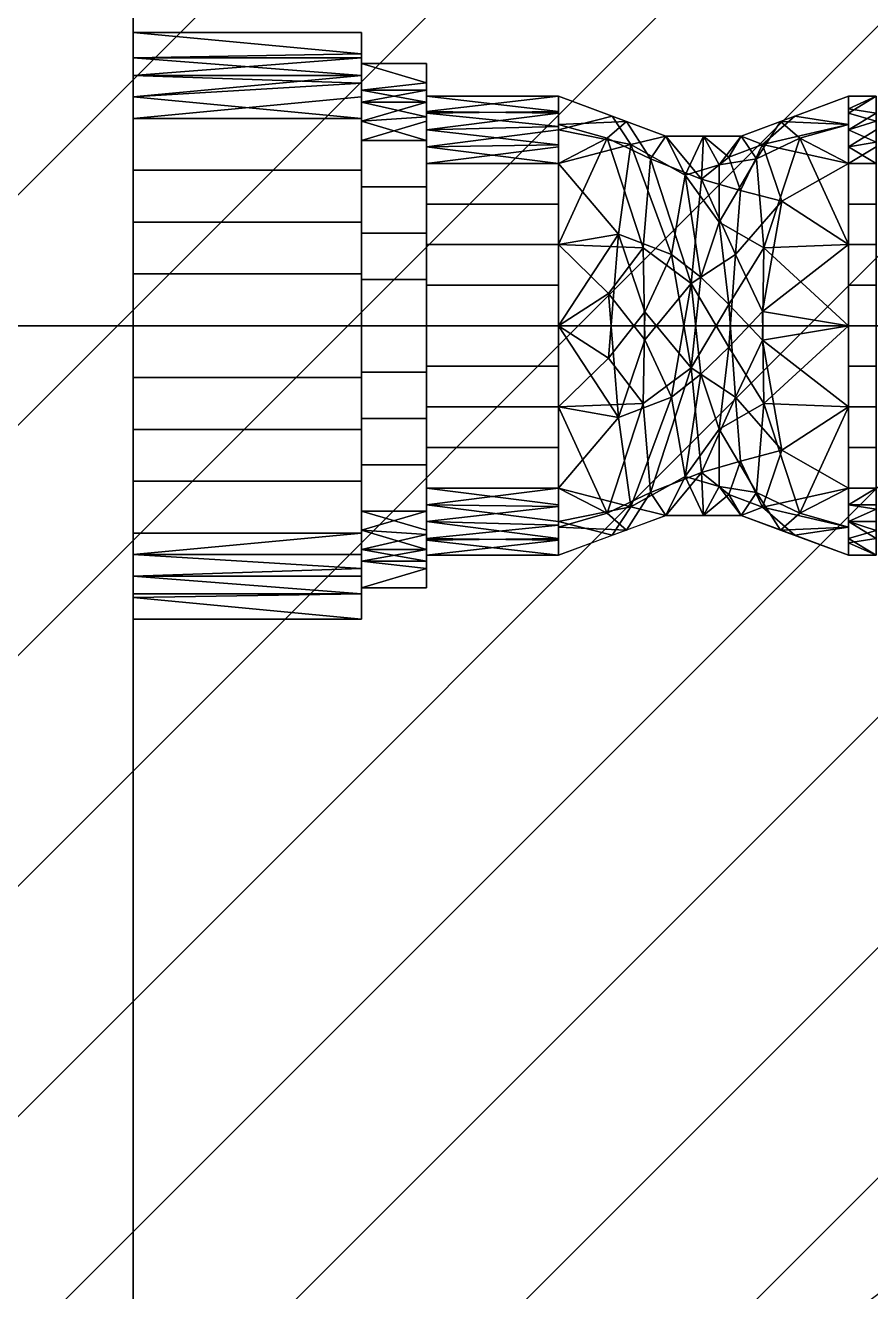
# Model space of a CAD drawing. Header units: millimetres. Extents: x -75 to 3610, y -1375 to 0.
# Drawn here: x -6.6 to 45.3, y -439.3 to -361.6 of the extents above; entities that cross this region are included whole.
import ezdxf

# ---------------------------------------------------------------- set-up
doc = ezdxf.new("R2010")
doc.units = ezdxf.units.MM
doc.layers.add('IQ_204_3D', color=7, linetype='Continuous')
doc.layers.add('IQ_CON_HOTWATER_INT', color=7, linetype='Continuous', lineweight=25)

# ---------------------------------------------------------------- blocks, each defined once
blk = doc.blocks.new('*X5')
at = {"color": 0}
for p, q in [((134.0758, 2208.7271), (141.8933, 2216.5446)), ((134.1615, 2210.227), (140.3934, 2216.4589)), ((134.2367, 2207.4738), (143.1466, 2216.3837)), ((134.5598, 2206.3826), (144.2378, 2216.0606)), ((135.0083, 2205.417), (145.2034, 2215.6121)), ((135.5638, 2204.5583), (146.0621, 2215.0566)), ((136.217, 2203.7972), (146.8232, 2214.4034)), ((136.9649, 2203.1309), (147.4895, 2213.6555)), ((137.8098, 2202.5616), (148.0588, 2212.8106)), ((138.7599, 2202.0975), (148.5229, 2211.8605)), ((139.8321, 2201.7554), (148.865, 2210.7883)), ((141.0597, 2201.5689), (149.0515, 2209.5607)), ((142.5168, 2201.6117), (149.0087, 2208.1036)), ((144.4437, 2202.1245), (148.4959, 2206.1767))]:
    blk.add_line(p, q, dxfattribs=at)
blk = doc.blocks.new('hotwater')
blk.add_circle((0, 0), 3)
at = {"extrusion": (-1, 0, 0)}
blk.add_circle((0, 0), 3, dxfattribs=at)
at = {"extrusion": (0, -1, 0)}
blk.add_circle((0, 0), 3, dxfattribs=at)
at = {"xscale": 0.4000000000000909, "yscale": 0.4000000000000909, "zscale": 0.4000000000000909}
blk.add_blockref('*X5', (-56.6275, -883.6206), dxfattribs=at)
at = {"extrusion": (-1, 0, 0), "xscale": 0.3999999999999773, "yscale": 0.3999999999999773, "zscale": 0.3999999999999773}
blk.add_blockref('*X5', (-56.6275, -883.6206), dxfattribs=at)
at = {"extrusion": (0, -1, 0), "xscale": 0.4000000000000909, "yscale": 0.4000000000000909, "zscale": 0.4000000000000909}
blk.add_blockref('*X5', (-56.6275, -883.6206), dxfattribs=at)

msp = doc.modelspace()

# ---------------------------------------------------------------- block references
at = {"layer": 'IQ_CON_HOTWATER_INT', "xscale": 25, "yscale": 25, "zscale": 25}
msp.add_blockref('hotwater', (-0.004, -380), dxfattribs=at)

# ---------------------------------------------------------------- meshes
at = {"layer": 'IQ_204_3D'}
mesh = msp.add_polyface(dxfattribs=at)
corners = [(-0.004, -380, 185), (-0.004, -362, 185), (-0.004, -367.272, 172.272), (-0.004, -380, 167), (-0.004, -392.728, 172.272), (-0.004, -398, 185)]
mesh.append_faces([[corners[k] for k in face] for face in [(2, 3, 0, 1)]], dxfattribs={"vtx1": -1})
mesh.append_faces([[corners[k] for k in face] for face in [(4, 5, 0, 3)]], dxfattribs={"vtx2": -1})
mesh = msp.add_polyface(dxfattribs=at)
corners = [(-0.004, -380, 185), (-0.004, -398, 185), (-0.004, -392.728, 197.728), (-0.004, -380, 203), (-0.004, -367.272, 197.728), (-0.004, -362, 185)]
mesh.append_faces([[corners[k] for k in face] for face in [(4, 5, 0, 3)]], dxfattribs={"vtx2": -1})
mesh.append_faces([[corners[k] for k in face] for face in [(0, 1, 2, 3)]], dxfattribs={"vtx3": -1})
mesh = msp.add_polyface(dxfattribs=at)
corners = [(-0.004, -398, 185), (-0.004, -392.728, 172.272), (-0.004, -380, 167), (-0.004, -367.272, 172.272), (-0.004, -362, 185), (13.996, -362, 185), (13.996, -367.272, 172.272), (13.996, -380, 167), (13.996, -392.728, 172.272), (13.996, -398, 185), (13.996, -365.099, 177.518), (-0.004, -364.636, 178.636), (-0.004, -363.55, 181.259), (-0.004, -373.636, 169.636), (13.996, -373.636, 169.636), (13.996, -376.818, 168.318), (-0.004, -395.364, 178.636), (13.996, -395.364, 178.636), (13.996, -396.45, 181.259), (13.996, -386.364, 169.636), (-0.004, -386.364, 169.636), (-0.004, -383.182, 168.318), (-0.004, -365.954, 175.454), (13.996, -363.55, 181.259), (-0.004, -370.454, 170.954), (13.996, -370.454, 170.954), (-0.004, -376.818, 168.318), (13.996, -394.046, 175.454), (-0.004, -394.046, 175.454), (-0.004, -396.682, 181.818), (-0.004, -389.546, 170.954), (13.996, -389.546, 170.954), (13.996, -383.182, 168.318)]
mesh.append_faces([[corners[k] for k in face] for face in [(29, 9, 0)]], dxfattribs={"vtx0": -1})
mesh.append_faces([[corners[k] for k in face] for face in [(6, 22, 10), (18, 16, 17), (9, 29, 18), (22, 6, 3), (10, 11, 23)]], dxfattribs={"vtx0": -1, "vtx1": -1})
mesh.append_faces([[corners[k] for k in face] for face in [(21, 32, 19, 20), (14, 13, 24, 25), (7, 2, 26, 15), (8, 1, 30, 31), (27, 28, 1, 8), (2, 7, 32, 21), (3, 6, 25, 24), (15, 26, 13, 14), (20, 19, 31, 30), (23, 11, 12)]], dxfattribs={"vtx0": -1, "vtx2": -1})
mesh.append_faces([[corners[k] for k in face] for face in [(22, 11, 10), (29, 16, 18)]], dxfattribs={"vtx1": -1, "vtx2": -1})
mesh.append_faces([[corners[k] for k in face] for face in [(16, 28, 27, 17)]], dxfattribs={"vtx1": -1, "vtx3": -1})
mesh.append_faces([[corners[k] for k in face] for face in [(4, 5, 23, 12)]], dxfattribs={"vtx2": -1})
mesh = msp.add_polyface(dxfattribs=at)
corners = [(-0.004, -362, 185), (-0.004, -367.272, 197.728), (-0.004, -380, 203), (-0.004, -392.728, 197.728), (-0.004, -398, 185), (13.996, -398, 185), (13.996, -392.728, 197.728), (13.996, -380, 203), (13.996, -367.272, 197.728), (13.996, -362, 185), (13.996, -394.901, 192.482), (-0.004, -395.364, 191.364), (-0.004, -396.45, 188.741), (-0.004, -386.364, 200.364), (13.996, -386.364, 200.364), (13.996, -383.182, 201.682), (13.996, -364.636, 191.364), (-0.004, -364.636, 191.364), (-0.004, -365.954, 194.546), (13.996, -373.636, 200.364), (-0.004, -373.636, 200.364), (-0.004, -376.818, 201.682), (-0.004, -394.046, 194.546), (13.996, -396.45, 188.741), (-0.004, -389.546, 199.046), (13.996, -389.546, 199.046), (-0.004, -383.182, 201.682), (-0.004, -363.55, 188.741), (13.996, -363.318, 188.182), (13.996, -365.954, 194.546), (-0.004, -370.454, 199.046), (13.996, -370.454, 199.046), (13.996, -376.818, 201.682)]
mesh.append_faces([[corners[k] for k in face] for face in [(6, 22, 10), (29, 1, 8), (22, 6, 3), (10, 11, 23), (18, 16, 17)]], dxfattribs={"vtx0": -1, "vtx1": -1})
mesh.append_faces([[corners[k] for k in face] for face in [(21, 32, 19, 20), (14, 13, 24, 25), (7, 2, 26, 15), (2, 7, 32, 21), (3, 6, 25, 24), (15, 26, 13, 14), (20, 19, 31, 30), (23, 11, 12), (30, 31, 8, 1), (27, 16, 28)]], dxfattribs={"vtx0": -1, "vtx2": -1})
mesh.append_faces([[corners[k] for k in face] for face in [(9, 0, 28)]], dxfattribs={"vtx1": -1})
mesh.append_faces([[corners[k] for k in face] for face in [(27, 17, 16), (22, 11, 10), (0, 27, 28)]], dxfattribs={"vtx1": -1, "vtx2": -1})
mesh.append_faces([[corners[k] for k in face] for face in [(18, 1, 29, 16)]], dxfattribs={"vtx1": -1, "vtx3": -1})
mesh.append_faces([[corners[k] for k in face] for face in [(4, 5, 23, 12)]], dxfattribs={"vtx2": -1})
mesh = msp.add_polyface(dxfattribs=at)
corners = [(13.996, -398, 185), (13.996, -392.728, 172.272), (13.996, -380, 167), (13.996, -367.272, 172.272), (13.996, -362, 185), (13.996, -363.912, 185), (13.996, -368.624, 173.624), (13.996, -380, 168.912), (13.996, -391.376, 173.624), (13.996, -396.088, 185)]
mesh.append_faces([[corners[k] for k in face] for face in [(8, 1, 2, 7)]], dxfattribs={"vtx0": -1, "vtx2": -1})
mesh.append_faces([[corners[k] for k in face] for face in [(2, 3, 6, 7)]], dxfattribs={"vtx1": -1, "vtx3": -1})
mesh.append_faces([[corners[k] for k in face] for face in [(9, 0, 1, 8)]], dxfattribs={"vtx2": -1})
mesh.append_faces([[corners[k] for k in face] for face in [(3, 4, 5, 6)]], dxfattribs={"vtx3": -1})
mesh = msp.add_polyface(dxfattribs=at)
corners = [(13.996, -362, 185), (13.996, -367.272, 197.728), (13.996, -380, 203), (13.996, -392.728, 197.728), (13.996, -398, 185), (13.996, -396.088, 185), (13.996, -391.376, 196.376), (13.996, -380, 201.088), (13.996, -368.624, 196.376), (13.996, -363.912, 185)]
mesh.append_faces([[corners[k] for k in face] for face in [(1, 8, 9, 0)]], dxfattribs={"vtx0": -1})
mesh.append_faces([[corners[k] for k in face] for face in [(8, 1, 2, 7)]], dxfattribs={"vtx0": -1, "vtx2": -1})
mesh.append_faces([[corners[k] for k in face] for face in [(6, 7, 2, 3)]], dxfattribs={"vtx1": -1, "vtx3": -1})
mesh.append_faces([[corners[k] for k in face] for face in [(3, 4, 5, 6)]], dxfattribs={"vtx3": -1})
mesh = msp.add_polyface(dxfattribs=at)
corners = [(13.996, -396.088, 185), (13.996, -391.376, 173.624), (13.996, -380, 168.912), (13.996, -368.624, 173.624), (13.996, -363.912, 185), (17.996, -363.912, 185), (17.996, -368.624, 173.624), (17.996, -380, 168.912), (17.996, -391.376, 173.624), (17.996, -396.088, 185), (17.996, -367.177, 177.119), (13.996, -366.268, 179.312), (13.996, -365.545, 181.06), (13.996, -374.312, 171.268), (17.996, -374.312, 171.268), (17.996, -377.156, 170.09), (17.996, -393.732, 179.312), (13.996, -393.732, 179.312), (13.996, -392.554, 176.468), (17.996, -385.688, 171.268), (13.996, -385.688, 171.268), (13.996, -382.844, 170.09), (13.996, -367.446, 176.468), (17.996, -365.545, 181.06), (13.996, -371.468, 172.446), (17.996, -371.468, 172.446), (13.996, -377.156, 170.09), (13.996, -394.455, 181.06), (17.996, -394.91, 182.156), (17.996, -392.554, 176.468), (13.996, -388.532, 172.446), (17.996, -388.532, 172.446), (17.996, -382.844, 170.09)]
mesh.append_faces([[corners[k] for k in face] for face in [(6, 22, 10), (22, 6, 3), (10, 11, 23), (18, 16, 17)]], dxfattribs={"vtx0": -1, "vtx1": -1})
mesh.append_faces([[corners[k] for k in face] for face in [(21, 32, 19, 20), (14, 13, 24, 25), (7, 2, 26, 15), (23, 11, 12), (15, 26, 13, 14), (2, 7, 32, 21), (20, 19, 31, 30), (3, 6, 25, 24), (30, 31, 8, 1), (27, 16, 28)]], dxfattribs={"vtx0": -1, "vtx2": -1})
mesh.append_faces([[corners[k] for k in face] for face in [(9, 0, 28)]], dxfattribs={"vtx1": -1})
mesh.append_faces([[corners[k] for k in face] for face in [(27, 17, 16), (8, 29, 1), (22, 11, 10), (0, 27, 28)]], dxfattribs={"vtx1": -1, "vtx2": -1})
mesh.append_faces([[corners[k] for k in face] for face in [(18, 1, 29, 16)]], dxfattribs={"vtx1": -1, "vtx3": -1})
mesh.append_faces([[corners[k] for k in face] for face in [(4, 5, 23, 12)]], dxfattribs={"vtx2": -1})
mesh = msp.add_polyface(dxfattribs=at)
corners = [(13.996, -363.912, 185), (13.996, -368.624, 196.376), (13.996, -380, 201.088), (13.996, -391.376, 196.376), (13.996, -396.088, 185), (17.996, -396.088, 185), (17.996, -391.376, 196.376), (17.996, -380, 201.088), (17.996, -368.624, 196.376), (17.996, -363.912, 185), (17.996, -392.823, 192.881), (13.996, -393.732, 190.688), (13.996, -394.455, 188.94), (13.996, -385.688, 198.732), (17.996, -385.688, 198.732), (17.996, -382.844, 199.91), (17.996, -366.268, 190.688), (13.996, -366.268, 190.688), (13.996, -367.446, 193.532), (17.996, -374.312, 198.732), (13.996, -374.312, 198.732), (13.996, -377.156, 199.91), (13.996, -392.554, 193.532), (17.996, -394.455, 188.94), (13.996, -388.532, 197.554), (17.996, -388.532, 197.554), (13.996, -382.844, 199.91), (13.996, -365.545, 188.94), (17.996, -365.09, 187.844), (17.996, -367.446, 193.532), (13.996, -371.468, 197.554), (17.996, -371.468, 197.554), (17.996, -377.156, 199.91)]
mesh.append_faces([[corners[k] for k in face] for face in [(6, 22, 10), (22, 6, 3), (10, 11, 23), (18, 16, 17)]], dxfattribs={"vtx0": -1, "vtx1": -1})
mesh.append_faces([[corners[k] for k in face] for face in [(21, 32, 19, 20), (14, 13, 24, 25), (7, 2, 26, 15), (23, 11, 12), (15, 26, 13, 14), (2, 7, 32, 21), (20, 19, 31, 30), (3, 6, 25, 24), (30, 31, 8, 1), (27, 16, 28)]], dxfattribs={"vtx0": -1, "vtx2": -1})
mesh.append_faces([[corners[k] for k in face] for face in [(9, 0, 28)]], dxfattribs={"vtx1": -1})
mesh.append_faces([[corners[k] for k in face] for face in [(27, 17, 16), (8, 29, 1), (22, 11, 10), (0, 27, 28)]], dxfattribs={"vtx1": -1, "vtx2": -1})
mesh.append_faces([[corners[k] for k in face] for face in [(18, 1, 29, 16)]], dxfattribs={"vtx1": -1, "vtx3": -1})
mesh.append_faces([[corners[k] for k in face] for face in [(4, 5, 23, 12)]], dxfattribs={"vtx2": -1})
mesh = msp.add_polyface(dxfattribs=at)
corners = [(17.996, -396.088, 185), (17.996, -391.376, 173.624), (17.996, -380, 168.912), (17.996, -368.624, 173.624), (17.996, -363.912, 185), (17.996, -365.912, 185), (17.996, -370.039, 175.039), (17.996, -380, 170.912), (17.996, -389.961, 175.039), (17.996, -394.088, 185)]
mesh.append_faces([[corners[k] for k in face] for face in [(8, 1, 2, 7)]], dxfattribs={"vtx0": -1, "vtx2": -1})
mesh.append_faces([[corners[k] for k in face] for face in [(2, 3, 6, 7)]], dxfattribs={"vtx1": -1, "vtx3": -1})
mesh.append_faces([[corners[k] for k in face] for face in [(9, 0, 1, 8)]], dxfattribs={"vtx2": -1})
mesh.append_faces([[corners[k] for k in face] for face in [(3, 4, 5, 6)]], dxfattribs={"vtx3": -1})
mesh = msp.add_polyface(dxfattribs=at)
corners = [(17.996, -363.912, 185), (17.996, -368.624, 196.376), (17.996, -380, 201.088), (17.996, -391.376, 196.376), (17.996, -396.088, 185), (17.996, -394.088, 185), (17.996, -389.961, 194.961), (17.996, -380, 199.088), (17.996, -370.039, 194.961), (17.996, -365.912, 185)]
mesh.append_faces([[corners[k] for k in face] for face in [(1, 8, 9, 0)]], dxfattribs={"vtx0": -1})
mesh.append_faces([[corners[k] for k in face] for face in [(8, 1, 2, 7)]], dxfattribs={"vtx0": -1, "vtx2": -1})
mesh.append_faces([[corners[k] for k in face] for face in [(6, 7, 2, 3)]], dxfattribs={"vtx1": -1, "vtx3": -1})
mesh.append_faces([[corners[k] for k in face] for face in [(3, 4, 5, 6)]], dxfattribs={"vtx3": -1})
mesh = msp.add_polyface(dxfattribs=at)
corners = [(17.996, -394.088, 185), (17.996, -389.961, 175.039), (17.996, -380, 170.912), (17.996, -370.039, 175.039), (17.996, -365.912, 185), (26.102, -365.912, 185), (26.102, -370.039, 175.039), (26.102, -380, 170.912), (26.102, -389.961, 175.039), (26.102, -394.088, 185), (26.102, -367.766, 180.526), (17.996, -367.976, 180.019), (17.996, -366.944, 182.51), (17.996, -375.019, 172.976), (26.102, -375.019, 172.976), (26.102, -377.51, 171.944), (26.102, -392.024, 180.019), (17.996, -392.024, 180.019), (17.996, -390.993, 177.529), (26.102, -384.981, 172.976), (17.996, -384.981, 172.976), (17.996, -382.49, 171.944), (26.102, -368.902, 177.782), (26.102, -366.839, 182.763), (17.996, -372.529, 174.007), (26.102, -372.529, 174.007), (17.996, -377.51, 171.944), (17.996, -393.161, 182.763), (26.102, -393.056, 182.51), (26.102, -390.993, 177.529), (17.996, -387.471, 174.007), (26.102, -387.471, 174.007), (26.102, -382.49, 171.944), (17.996, -369.007, 177.529)]
mesh.append_faces([[corners[k] for k in face] for face in [(4, 23, 12), (10, 12, 23), (6, 33, 22), (12, 10, 11), (17, 28, 27), (33, 6, 3)]], dxfattribs={"vtx0": -1, "vtx1": -1})
mesh.append_faces([[corners[k] for k in face] for face in [(21, 32, 19, 20), (7, 2, 26, 15), (24, 25, 14, 13), (15, 26, 13, 14), (2, 7, 32, 21), (20, 19, 31, 30), (3, 6, 25, 24), (30, 31, 8, 1)]], dxfattribs={"vtx0": -1, "vtx2": -1})
mesh.append_faces([[corners[k] for k in face] for face in [(10, 22, 11), (8, 29, 1), (28, 9, 27), (33, 11, 22)]], dxfattribs={"vtx1": -1, "vtx2": -1})
mesh.append_faces([[corners[k] for k in face] for face in [(18, 1, 29, 16), (16, 28, 17, 18)]], dxfattribs={"vtx1": -1, "vtx3": -1})
mesh.append_faces([[corners[k] for k in face] for face in [(4, 5, 23), (9, 0, 27)]], dxfattribs={"vtx2": -1})
mesh = msp.add_polyface(dxfattribs=at)
corners = [(17.996, -365.912, 185), (17.996, -370.039, 194.961), (17.996, -380, 199.088), (17.996, -389.961, 194.961), (17.996, -394.088, 185), (26.102, -394.088, 185), (26.102, -389.961, 194.961), (26.102, -380, 199.088), (26.102, -370.039, 194.961), (26.102, -365.912, 185), (26.102, -392.234, 189.474), (17.996, -392.024, 189.981), (17.996, -393.056, 187.49), (17.996, -384.981, 197.024), (26.102, -384.981, 197.024), (26.102, -382.49, 198.056), (26.102, -367.976, 189.981), (17.996, -367.976, 189.981), (17.996, -369.007, 192.471), (26.102, -375.019, 197.024), (17.996, -375.019, 197.024), (17.996, -377.51, 198.056), (26.102, -391.098, 192.218), (26.102, -393.161, 187.237), (17.996, -387.471, 195.993), (26.102, -387.471, 195.993), (17.996, -382.49, 198.056), (17.996, -366.839, 187.237), (26.102, -366.944, 187.49), (26.102, -369.007, 192.471), (17.996, -372.529, 195.993), (26.102, -372.529, 195.993), (26.102, -377.51, 198.056), (17.996, -390.993, 192.471)]
mesh.append_faces([[corners[k] for k in face] for face in [(4, 23, 12), (10, 12, 23), (6, 33, 22), (12, 10, 11), (17, 28, 27), (33, 6, 3)]], dxfattribs={"vtx0": -1, "vtx1": -1})
mesh.append_faces([[corners[k] for k in face] for face in [(21, 32, 19, 20), (7, 2, 26, 15), (24, 25, 14, 13), (15, 26, 13, 14), (2, 7, 32, 21), (20, 19, 31, 30), (3, 6, 25, 24), (30, 31, 8, 1)]], dxfattribs={"vtx0": -1, "vtx2": -1})
mesh.append_faces([[corners[k] for k in face] for face in [(10, 22, 11), (8, 29, 1), (28, 9, 27), (33, 11, 22)]], dxfattribs={"vtx1": -1, "vtx2": -1})
mesh.append_faces([[corners[k] for k in face] for face in [(18, 1, 29, 16), (16, 28, 17, 18)]], dxfattribs={"vtx1": -1, "vtx3": -1})
mesh.append_faces([[corners[k] for k in face] for face in [(4, 5, 23), (9, 0, 27)]], dxfattribs={"vtx2": -1})
mesh = msp.add_polyface(dxfattribs=at)
corners = [(26.102, -394.088, 185), (26.102, -389.961, 175.039), (26.102, -380, 170.912), (26.102, -370.039, 175.039), (26.102, -365.912, 185), (32.691, -368.363, 185), (37.303, -368.363, 185), (43.891, -365.912, 185), (43.891, -370.039, 175.039), (43.891, -380, 170.912), (43.891, -389.961, 175.039), (43.891, -394.088, 185), (37.303, -391.637, 185), (32.691, -391.637, 185), (33.025, -375.621, 174.428), (36.968, -384.379, 174.428), (31.293, -384.778, 173.464), (38.7, -375.222, 173.464), (39.726, -367.462, 185), (38.249, -369.76, 178.341), (34.997, -368.363, 185), (33.874, -370.751, 179.001), (30.528, -368.883, 178.426), (35.966, -373.646, 176.062), (29.782, -374.368, 172.975), (43.891, -367.642, 180.824), (40.911, -368.491, 177.827), (36.557, -378.685, 173.854), (34.249, -382.589, 174.418), (34.88, -389.007, 179.072), (38.619, -380.878, 172.592), (39.813, -387.638, 174.367), (40.597, -392.862, 185), (38.61, -391.13, 179.458), (43.891, -392.358, 180.824), (30.268, -392.538, 185), (31.744, -390.24, 178.341), (26.102, -392.358, 180.824), (29.082, -391.509, 177.827), (34.84, -377.02, 174.635), (35.969, -370.127, 180.225), (36.553, -390.353, 180.672), (34.997, -391.637, 185), (37.279, -388.312, 176.875), (26.102, -384.981, 172.976), (43.891, -375.019, 172.976), (26.102, -367.976, 180.019), (29.396, -367.138, 185), (31.39, -379.138, 172.6), (29.167, -381.986, 171.616), (26.102, -375.019, 172.976), (43.891, -384.981, 172.976)]
mesh.append_faces([[corners[k] for k in face] for face in [(35, 36, 13), (2, 49, 44), (12, 33, 32), (34, 33, 10), (6, 40, 20), (51, 30, 9)]], dxfattribs={"vtx0": -1, "vtx1": -1})
mesh.append_faces([[corners[k] for k in face] for face in [(17, 19, 26), (24, 3, 22), (6, 19, 40), (5, 21, 22), (17, 23, 19), (36, 29, 13), (27, 30, 15), (14, 24, 22), (30, 31, 15), (23, 40, 19), (33, 34, 32), (38, 44, 16), (36, 28, 29), (27, 39, 23), (25, 26, 18), (23, 21, 40), (39, 28, 14), (14, 22, 21), (27, 23, 17), (21, 23, 39), (48, 24, 14), (18, 26, 19), (30, 27, 17), (27, 15, 28), (28, 15, 29), (28, 16, 48), (43, 31, 33), (41, 42, 29), (26, 45, 17), (30, 51, 31), (10, 33, 31), (41, 43, 33), (41, 33, 12), (16, 36, 38), (37, 38, 35), (36, 16, 28), (35, 38, 36), (28, 39, 27), (21, 39, 14), (21, 20, 40), (43, 29, 15), (29, 43, 41), (31, 43, 15), (24, 48, 49), (17, 9, 30), (46, 47, 22), (28, 48, 14), (49, 48, 16), (44, 49, 16), (2, 24, 49)]], dxfattribs={"vtx0": -1, "vtx1": -1, "vtx2": -1})
mesh.append_faces([[corners[k] for k in face] for face in [(22, 47, 5), (24, 2, 50), (26, 25, 8), (38, 37, 1), (41, 12, 42), (22, 3, 46)]], dxfattribs={"vtx0": -1, "vtx2": -1})
mesh.append_faces([[corners[k] for k in face] for face in [(45, 9, 17), (5, 20, 21), (6, 18, 19), (8, 45, 26), (1, 44, 38), (42, 13, 29), (50, 3, 24), (51, 10, 31)]], dxfattribs={"vtx1": -1, "vtx2": -1})
mesh.append_faces([[corners[k] for k in face] for face in [(35, 0, 37), (18, 7, 25), (46, 4, 47), (34, 11, 32)]], dxfattribs={"vtx2": -1})
mesh = msp.add_polyface(dxfattribs=at)
corners = [(26.102, -365.912, 185), (26.102, -370.039, 194.961), (26.102, -380, 199.088), (26.102, -389.961, 194.961), (26.102, -394.088, 185), (32.691, -391.637, 185), (37.303, -391.637, 185), (43.891, -394.088, 185), (43.891, -389.961, 194.961), (43.891, -380, 199.088), (43.891, -370.039, 194.961), (43.891, -365.912, 185), (37.303, -368.363, 185), (32.691, -368.363, 185), (33.025, -384.379, 195.572), (36.968, -375.621, 195.572), (31.293, -375.222, 196.536), (38.7, -384.778, 196.536), (39.726, -392.538, 185), (38.249, -390.24, 191.659), (34.997, -391.637, 185), (33.874, -389.249, 190.999), (30.528, -391.117, 191.574), (35.966, -386.354, 193.938), (29.782, -385.632, 197.025), (43.891, -392.358, 189.176), (40.911, -391.509, 192.173), (36.557, -381.315, 196.146), (34.249, -377.411, 195.582), (34.88, -370.993, 190.928), (38.619, -379.122, 197.408), (39.813, -372.362, 195.633), (40.597, -367.138, 185), (38.61, -368.87, 190.542), (43.891, -367.642, 189.176), (30.268, -367.462, 185), (31.744, -369.76, 191.659), (26.102, -367.642, 189.176), (29.082, -368.491, 192.173), (34.84, -382.98, 195.365), (35.969, -389.873, 189.776), (36.553, -369.647, 189.328), (34.997, -368.363, 185), (37.279, -371.688, 193.125), (26.102, -375.019, 197.024), (43.891, -384.981, 197.024), (26.102, -392.024, 189.981), (29.396, -392.862, 185), (31.39, -380.862, 197.4), (29.167, -378.014, 198.384), (26.102, -384.981, 197.024), (43.891, -375.019, 197.024)]
mesh.append_faces([[corners[k] for k in face] for face in [(35, 36, 13), (2, 49, 44), (12, 33, 32), (34, 33, 10), (6, 40, 20), (51, 30, 9)]], dxfattribs={"vtx0": -1, "vtx1": -1})
mesh.append_faces([[corners[k] for k in face] for face in [(17, 19, 26), (24, 3, 22), (6, 19, 40), (5, 21, 22), (17, 23, 19), (36, 29, 13), (27, 30, 15), (14, 24, 22), (30, 31, 15), (23, 40, 19), (33, 34, 32), (38, 44, 16), (36, 28, 29), (27, 39, 23), (25, 26, 18), (23, 21, 40), (39, 28, 14), (14, 22, 21), (27, 23, 17), (21, 23, 39), (48, 24, 14), (18, 26, 19), (30, 27, 17), (27, 15, 28), (28, 15, 29), (28, 16, 48), (43, 31, 33), (41, 42, 29), (26, 45, 17), (30, 51, 31), (10, 33, 31), (41, 43, 33), (41, 33, 12), (16, 36, 38), (37, 38, 35), (36, 16, 28), (35, 38, 36), (28, 39, 27), (21, 39, 14), (21, 20, 40), (43, 29, 15), (29, 43, 41), (31, 43, 15), (24, 48, 49), (17, 9, 30), (46, 47, 22), (28, 48, 14), (49, 48, 16), (44, 49, 16), (2, 24, 49)]], dxfattribs={"vtx0": -1, "vtx1": -1, "vtx2": -1})
mesh.append_faces([[corners[k] for k in face] for face in [(22, 47, 5), (24, 2, 50), (26, 25, 8), (38, 37, 1), (41, 12, 42), (22, 3, 46)]], dxfattribs={"vtx0": -1, "vtx2": -1})
mesh.append_faces([[corners[k] for k in face] for face in [(45, 9, 17), (5, 20, 21), (6, 18, 19), (8, 45, 26), (1, 44, 38), (42, 13, 29), (50, 3, 24), (51, 10, 31)]], dxfattribs={"vtx1": -1, "vtx2": -1})
mesh.append_faces([[corners[k] for k in face] for face in [(35, 0, 37), (18, 7, 25), (46, 4, 47), (34, 11, 32)]], dxfattribs={"vtx2": -1})
mesh = msp.add_polyface(dxfattribs=at)
corners = [(43.891, -394.088, 185), (43.891, -389.961, 175.039), (43.891, -380, 170.912), (43.891, -370.039, 175.039), (43.891, -365.912, 185), (45.591, -365.912, 185), (45.591, -370.039, 175.039), (45.591, -380, 170.912), (45.591, -389.961, 175.039), (45.591, -394.088, 185), (45.591, -367.44, 181.313), (43.891, -367.976, 180.019), (43.891, -366.944, 182.51), (43.891, -375.019, 172.976), (45.591, -375.019, 172.976), (45.591, -377.51, 171.944), (45.591, -392.024, 180.019), (43.891, -392.024, 180.019), (43.891, -390.993, 177.529), (45.591, -384.981, 172.976), (43.891, -384.981, 172.976), (43.891, -382.49, 171.944), (45.591, -368.739, 178.176), (43.891, -372.529, 174.007), (45.591, -372.529, 174.007), (43.891, -377.51, 171.944), (43.891, -393.324, 183.156), (45.591, -393.056, 182.51), (45.591, -390.993, 177.529), (43.891, -387.471, 174.007), (45.591, -387.471, 174.007), (45.591, -382.49, 171.944), (43.891, -369.007, 177.529)]
mesh.append_faces([[corners[k] for k in face] for face in [(5, 12, 4)]], dxfattribs={"vtx0": -1})
mesh.append_faces([[corners[k] for k in face] for face in [(6, 32, 22), (17, 27, 26), (32, 6, 3)]], dxfattribs={"vtx0": -1, "vtx1": -1})
mesh.append_faces([[corners[k] for k in face] for face in [(3, 6, 24, 23), (7, 2, 25, 15), (23, 24, 14, 13), (10, 11, 12), (17, 16, 27), (2, 7, 31, 21), (1, 8, 28, 18), (15, 25, 13, 14), (20, 19, 30, 29), (21, 31, 19, 20), (18, 28, 16, 17), (29, 30, 8, 1)]], dxfattribs={"vtx0": -1, "vtx2": -1})
mesh.append_faces([[corners[k] for k in face] for face in [(10, 22, 11), (5, 10, 12), (27, 9, 26), (32, 11, 22)]], dxfattribs={"vtx1": -1, "vtx2": -1})
mesh.append_faces([[corners[k] for k in face] for face in [(9, 0, 26)]], dxfattribs={"vtx2": -1})
mesh = msp.add_polyface(dxfattribs=at)
corners = [(43.891, -365.912, 185), (43.891, -370.039, 194.961), (43.891, -380, 199.088), (43.891, -389.961, 194.961), (43.891, -394.088, 185), (45.591, -394.088, 185), (45.591, -389.961, 194.961), (45.591, -380, 199.088), (45.591, -370.039, 194.961), (45.591, -365.912, 185), (45.591, -392.56, 188.687), (43.891, -392.024, 189.981), (43.891, -393.056, 187.49), (43.891, -384.981, 197.024), (45.591, -384.981, 197.024), (45.591, -382.49, 198.056), (45.591, -367.976, 189.981), (43.891, -367.976, 189.981), (43.891, -369.007, 192.471), (45.591, -375.019, 197.024), (43.891, -375.019, 197.024), (43.891, -377.51, 198.056), (45.591, -391.261, 191.824), (43.891, -387.471, 195.993), (45.591, -387.471, 195.993), (43.891, -382.49, 198.056), (43.891, -366.676, 186.844), (45.591, -366.944, 187.49), (45.591, -369.007, 192.471), (43.891, -372.529, 195.993), (45.591, -372.529, 195.993), (45.591, -377.51, 198.056), (43.891, -390.993, 192.471)]
mesh.append_faces([[corners[k] for k in face] for face in [(5, 12, 4)]], dxfattribs={"vtx0": -1})
mesh.append_faces([[corners[k] for k in face] for face in [(6, 32, 22), (17, 27, 26), (32, 6, 3)]], dxfattribs={"vtx0": -1, "vtx1": -1})
mesh.append_faces([[corners[k] for k in face] for face in [(21, 31, 19, 20), (7, 2, 25, 15), (23, 24, 14, 13), (10, 11, 12), (15, 25, 13, 14), (2, 7, 31, 21), (20, 19, 30, 29), (3, 6, 24, 23), (29, 30, 8, 1)]], dxfattribs={"vtx0": -1, "vtx2": -1})
mesh.append_faces([[corners[k] for k in face] for face in [(10, 22, 11), (5, 10, 12), (8, 28, 1), (27, 9, 26), (32, 11, 22)]], dxfattribs={"vtx1": -1, "vtx2": -1})
mesh.append_faces([[corners[k] for k in face] for face in [(18, 1, 28, 16), (16, 27, 17, 18)]], dxfattribs={"vtx1": -1, "vtx3": -1})
mesh.append_faces([[corners[k] for k in face] for face in [(9, 0, 26)]], dxfattribs={"vtx2": -1})

doc.saveas('drawing.dxf')
